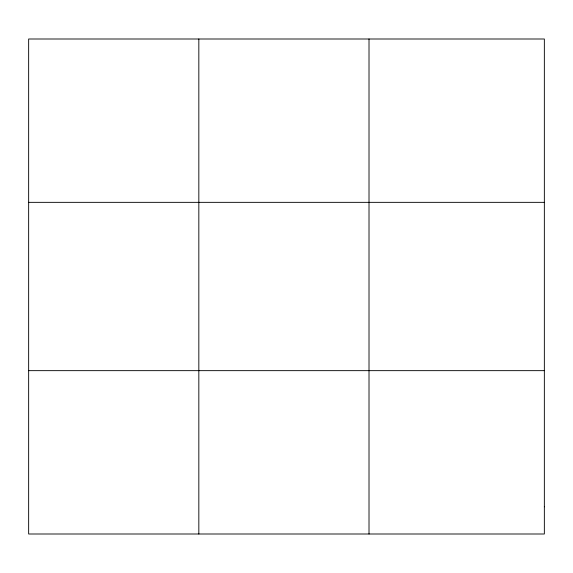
<?xml version="1.0" encoding="UTF-8"?>
<svg xmlns="http://www.w3.org/2000/svg" width="573" height="573" viewBox="0 0 573 573"><rect width="100%" height="100%" fill="white"/><g stroke="black" fill="none" stroke-linecap="round" stroke-linejoin="round"><path stroke-width="0.86" d="M198.831 534L198.831 39M369.012 534L369.012 39M28.65 202.348L544.35 202.348M28.65 370.652L544.35 370.652M544.35 506.776L544.35 534L28.65 534L28.65 39L544.35 39L544.35 506.776"/></g></svg>
